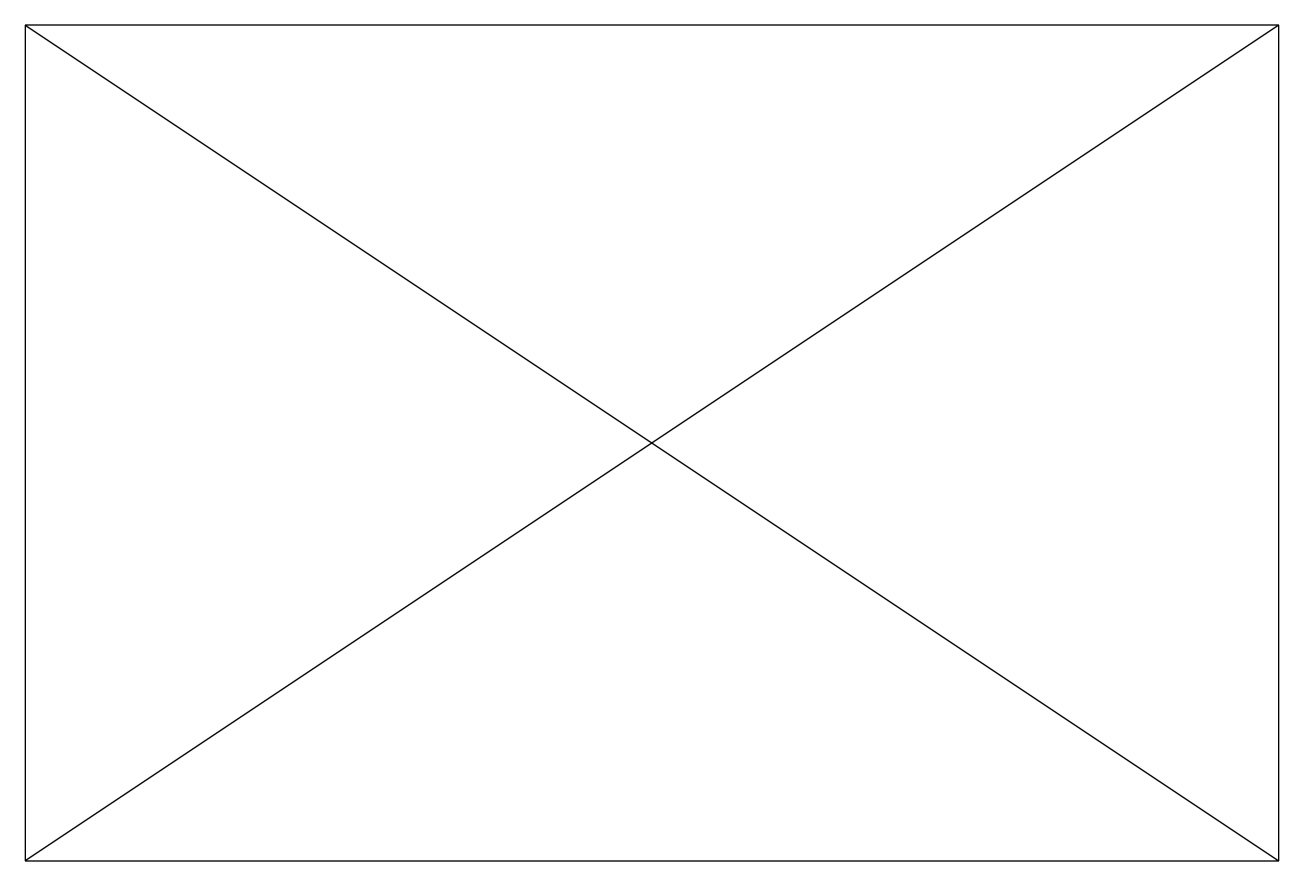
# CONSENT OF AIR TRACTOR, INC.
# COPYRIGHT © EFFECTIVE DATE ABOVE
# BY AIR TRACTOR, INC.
# Model space of a CAD drawing. Extents: x 11.17 to 17.17, y 7.9 to 11.9.
import ezdxf

# ---------------------------------------------------------------- set-up
doc = ezdxf.new("R2010")
doc.units = 0
doc.header["$LTSCALE"] = 0.3
doc.header["$MEASUREMENT"] = 0
doc.layers.add('NOTES', color=2, linetype='CONTINUOUS')

msp = doc.modelspace()

# ---------------------------------------------------------------- linework, layer by layer
at = {"layer": 'NOTES'}
for p, q in [((17.168, 11.8968), (11.168, 11.8968)), ((11.168, 11.8968), (11.168, 7.8968)), ((11.168, 11.8968), (17.168, 7.8968)), ((17.168, 11.8968), (11.168, 7.8968)), ((17.168, 7.8968), (17.168, 11.8968)), ((11.168, 7.8968), (17.168, 7.8968))]:
    msp.add_line(p, q, dxfattribs=at)

doc.saveas('drawing.dxf')
